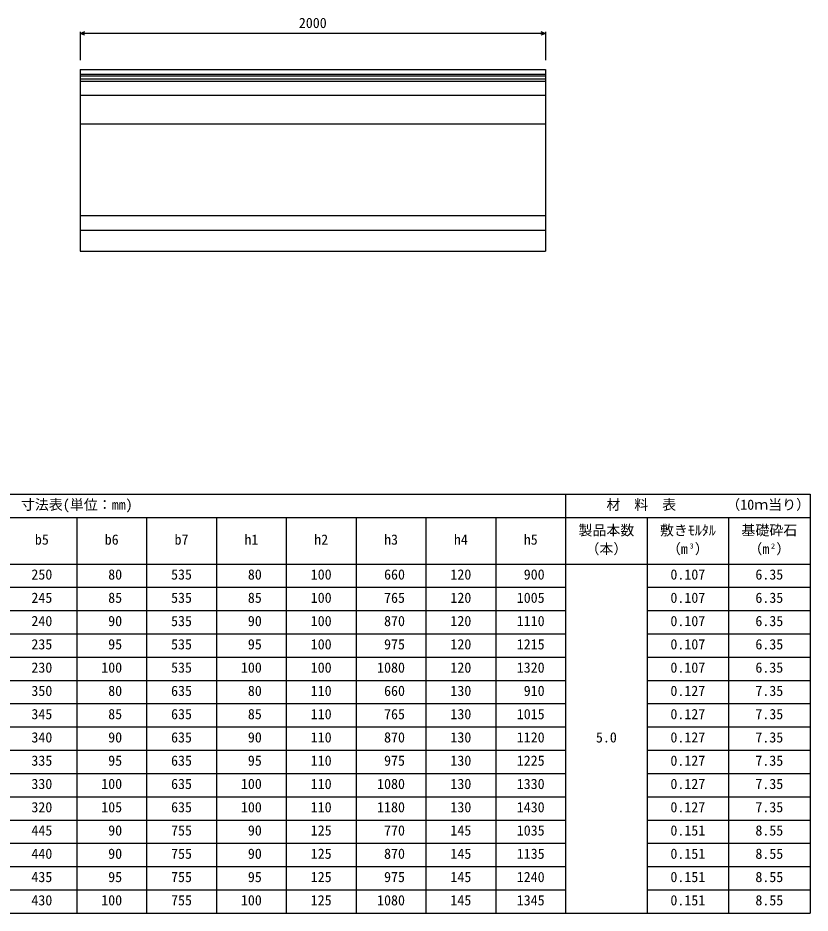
# Model space of a CAD drawing. Units: millimetres, scale not verified. Extents: x -33600 to 33600, y -11880 to 11880.
# Drawn here: x -26665 to -23262, y -2645 to 1202 of the extents above; entities that cross this region are included whole.
import ezdxf
from ezdxf.enums import TextEntityAlignment as Align

# ---------------------------------------------------------------- set-up
doc = ezdxf.new("R2010")
doc.units = ezdxf.units.MM
doc.header["$LTSCALE"] = 40
for name, color, linetype, lineweight in [('0-0_DIM', 7, 'Continuous', 25), ('0-3_HYO', 3, 'Continuous', 25), ('0-4_HYO2', 4, 'Continuous', 25), ('0-5_OUTLINE', 3, 'Continuous', 25), ('0-6_TXT', 7, 'Continuous', 25)]:
    doc.layers.add(name, color=color, linetype=linetype, lineweight=lineweight)
doc.styles.add('ＭＳ ゴシック', font='')
doc.styles.get('ＭＳ ゴシック').set_extended_font_data('MS Gothic')

msp = doc.modelspace()

# ---------------------------------------------------------------- linework, layer by layer
at = {"layer": '0-0_DIM'}
for p, q in [((-26398.13, 1142.3), (-26398.13, 1019.8)), ((-24398.13, 1134.8), (-26398.13, 1134.8)), ((-24398.13, 1142.3), (-24398.13, 1019.8))]:
    msp.add_line(p, q, dxfattribs=at)
for points in [[(-26376.99, 1127.1), (-26398.13, 1134.8), (-26376.99, 1142.49)], [(-24419.27, 1142.49), (-24398.13, 1134.8), (-24419.27, 1127.1)]]:
    msp.add_lwpolyline(points, dxfattribs=at)
at = {"layer": '0-3_HYO'}
for p, q in [((-29462, -845.32), (-23261.99, -845.32)), ((-24311.99, -845.32), (-24311.99, -2645.32)), ((-23261.99, -845.32), (-23261.99, -2645.32)), ((-28512, -945.32), (-23261.99, -945.32)), ((-26411.99, -945.32), (-26411.99, -2645.32)), ((-26111.99, -945.32), (-26111.99, -2645.32)), ((-25811.99, -945.32), (-25811.99, -2645.32)), ((-25511.99, -945.32), (-25511.99, -2645.32)), ((-25211.99, -945.32), (-25211.99, -2645.32)), ((-24911.99, -945.32), (-24911.99, -2645.32)), ((-24611.99, -945.32), (-24611.99, -2645.32)), ((-23961.99, -945.32), (-23961.99, -2645.32)), ((-23611.99, -945.32), (-23611.99, -2645.32)), ((-29462, -1145.32), (-23261.99, -1145.32)), ((-29462, -2645.32), (-23261.99, -2645.32))]:
    msp.add_line(p, q, dxfattribs=at)
at = {"layer": '0-4_HYO2'}
for p, q in [((-29462, -1245.32), (-24311.99, -1245.32)), ((-23961.99, -1245.32), (-23261.99, -1245.32)), ((-29462, -1345.32), (-24311.99, -1345.32)), ((-23961.99, -1345.32), (-23261.99, -1345.32)), ((-29462, -1445.32), (-24311.99, -1445.32)), ((-23961.99, -1445.32), (-23261.99, -1445.32)), ((-29462, -1545.32), (-24311.99, -1545.32)), ((-23961.99, -1545.32), (-23261.99, -1545.32)), ((-29462, -1645.32), (-24311.99, -1645.32)), ((-23961.99, -1645.32), (-23261.99, -1645.32)), ((-29462, -1745.32), (-24311.99, -1745.32)), ((-23961.99, -1745.32), (-23261.99, -1745.32)), ((-29462, -1845.32), (-24311.99, -1845.32)), ((-23961.99, -1845.32), (-23261.99, -1845.32)), ((-29462, -1945.32), (-24311.99, -1945.32)), ((-23961.99, -1945.32), (-23261.99, -1945.32)), ((-29462, -2045.32), (-24311.99, -2045.32)), ((-23961.99, -2045.32), (-23261.99, -2045.32)), ((-29462, -2145.32), (-24311.99, -2145.32)), ((-23961.99, -2145.32), (-23261.99, -2145.32)), ((-29462, -2245.32), (-24311.99, -2245.32)), ((-23961.99, -2245.32), (-23261.99, -2245.32)), ((-29462, -2345.32), (-24311.99, -2345.32)), ((-23961.99, -2345.32), (-23261.99, -2345.32)), ((-29462, -2445.32), (-24311.99, -2445.32)), ((-23961.99, -2445.32), (-23261.99, -2445.32)), ((-29462, -2545.32), (-24311.99, -2545.32)), ((-23961.99, -2545.32), (-23261.99, -2545.32))]:
    msp.add_line(p, q, dxfattribs=at)
at = {"layer": '0-5_OUTLINE'}
for p, q in [((-26398.13, 979.8), (-26398.13, 199.8)), ((-26398.13, 979.8), (-24398.13, 979.8)), ((-24398.13, 979.8), (-24398.13, 199.8)), ((-26398.13, 959.8), (-24398.13, 959.8)), ((-26398.13, 952.8), (-24398.13, 952.8)), ((-26398.13, 939.8), (-24398.13, 939.8)), ((-26398.13, 929.8), (-24398.13, 929.8)), ((-26398.13, 869.62), (-24398.13, 869.62)), ((-26398.13, 746.89), (-24398.13, 746.89)), ((-26398.13, 352.3), (-24398.13, 352.3)), ((-26398.13, 289.8), (-24398.13, 289.8)), ((-26398.13, 199.8), (-24398.13, 199.8))]:
    msp.add_line(p, q, dxfattribs=at)

# ---------------------------------------------------------------- texts
at = {"layer": '0-0_DIM', "style": 'ＭＳ ゴシック'}
msp.add_text('2000', height=43.99, dxfattribs=at).set_placement((-25458.13, 1144.8), align=Align.BOTTOM_LEFT)
at = {"layer": '0-6_TXT', "style": 'ＭＳ ゴシック'}
for s, height, p in [('寸法表(単位：㎜)', 43.99, (-26652, -925.32)), ('材  料  表', 43.99, (-24136.99, -925.32)), ('（', 43.99, (-23621.99, -925.32)), ('1', 43.99, (-23561.99, -925.32)), ('0', 43.99, (-23531.99, -925.32)), ('ｍ', 43.99, (-23501.99, -925.32)), ('当', 43.99, (-23441.99, -925.32)), ('り', 43.99, (-23381.99, -925.32)), ('）', 43.99, (-23321.99, -925.32)), ('製品本数', 43.99, (-24256.99, -1035.32)), ('敷きﾓﾙﾀﾙ', 43.99, (-23906.99, -1035.32)), ('基礎砕石', 43.99, (-23556.99, -1035.32)), ('b5', 43.99, (-26591.99, -1075.32)), ('b6', 43.99, (-26291.99, -1075.32)), ('b7', 43.99, (-25991.99, -1075.32)), ('h1', 43.99, (-25691.99, -1075.32)), ('h2', 43.99, (-25391.99, -1075.32)), ('h3', 43.99, (-25091.99, -1075.32)), ('h4', 43.99, (-24791.99, -1075.32)), ('h5', 43.99, (-24491.99, -1075.32)), ('（本）', 43.99, (-24226.99, -1115.32)), ('（m ）', 43.99, (-23876.99, -1115.32)), ('3', 21.99, (-23779.51, -1085.32)), ('（m ）', 43.99, (-23526.99, -1115.32)), ('2', 21.99, (-23429.51, -1085.32)), ('250', 43.99, (-26606.99, -1225.32)), (' 80', 43.99, (-26306.99, -1225.32)), ('535', 43.99, (-26006.99, -1225.32)), (' 80', 43.99, (-25706.99, -1225.32)), ('100', 43.99, (-25406.99, -1225.32)), (' 660', 43.99, (-25121.99, -1225.32)), ('120', 43.99, (-24806.99, -1225.32)), (' 900', 43.99, (-24521.99, -1225.32)), ('0.107', 43.99, (-23861.99, -1225.32)), ('6.35', 43.99, (-23496.99, -1225.32)), ('245', 43.99, (-26606.99, -1325.32)), (' 85', 43.99, (-26306.99, -1325.32)), ('535', 43.99, (-26006.99, -1325.32)), (' 85', 43.99, (-25706.99, -1325.32)), ('100', 43.99, (-25406.99, -1325.32)), (' 765', 43.99, (-25121.99, -1325.32)), ('120', 43.99, (-24806.99, -1325.32)), ('1005', 43.99, (-24521.99, -1325.32)), ('0.107', 43.99, (-23861.99, -1325.32)), ('6.35', 43.99, (-23496.99, -1325.32)), ('240', 43.99, (-26606.99, -1425.32)), (' 90', 43.99, (-26306.99, -1425.32)), ('535', 43.99, (-26006.99, -1425.32)), (' 90', 43.99, (-25706.99, -1425.32)), ('100', 43.99, (-25406.99, -1425.32)), (' 870', 43.99, (-25121.99, -1425.32)), ('120', 43.99, (-24806.99, -1425.32)), ('1110', 43.99, (-24521.99, -1425.32)), ('0.107', 43.99, (-23861.99, -1425.32)), ('6.35', 43.99, (-23496.99, -1425.32)), ('235', 43.99, (-26606.99, -1525.32)), (' 95', 43.99, (-26306.99, -1525.32)), ('535', 43.99, (-26006.99, -1525.32)), (' 95', 43.99, (-25706.99, -1525.32)), ('100', 43.99, (-25406.99, -1525.32)), (' 975', 43.99, (-25121.99, -1525.32)), ('120', 43.99, (-24806.99, -1525.32)), ('1215', 43.99, (-24521.99, -1525.32)), ('0.107', 43.99, (-23861.99, -1525.32)), ('6.35', 43.99, (-23496.99, -1525.32)), ('230', 43.99, (-26606.99, -1625.32)), ('100', 43.99, (-26306.99, -1625.32)), ('535', 43.99, (-26006.99, -1625.32)), ('100', 43.99, (-25706.99, -1625.32)), ('100', 43.99, (-25406.99, -1625.32)), ('1080', 43.99, (-25121.99, -1625.32)), ('120', 43.99, (-24806.99, -1625.32)), ('1320', 43.99, (-24521.99, -1625.32)), ('0.107', 43.99, (-23861.99, -1625.32)), ('6.35', 43.99, (-23496.99, -1625.32)), ('350', 43.99, (-26606.99, -1725.32)), (' 80', 43.99, (-26306.99, -1725.32)), ('635', 43.99, (-26006.99, -1725.32)), (' 80', 43.99, (-25706.99, -1725.32)), ('110', 43.99, (-25406.99, -1725.32)), (' 660', 43.99, (-25121.99, -1725.32)), ('130', 43.99, (-24806.99, -1725.32)), (' 910', 43.99, (-24521.99, -1725.32)), ('0.127', 43.99, (-23861.99, -1725.32)), ('7.35', 43.99, (-23496.99, -1725.32)), ('345', 43.99, (-26606.99, -1825.32)), (' 85', 43.99, (-26306.99, -1825.32)), ('635', 43.99, (-26006.99, -1825.32)), (' 85', 43.99, (-25706.99, -1825.32)), ('110', 43.99, (-25406.99, -1825.32)), (' 765', 43.99, (-25121.99, -1825.32)), ('130', 43.99, (-24806.99, -1825.32)), ('1015', 43.99, (-24521.99, -1825.32)), ('0.127', 43.99, (-23861.99, -1825.32)), ('7.35', 43.99, (-23496.99, -1825.32)), ('340', 43.99, (-26606.99, -1925.32)), (' 90', 43.99, (-26306.99, -1925.32)), ('635', 43.99, (-26006.99, -1925.32)), (' 90', 43.99, (-25706.99, -1925.32)), ('110', 43.99, (-25406.99, -1925.32)), (' 870', 43.99, (-25121.99, -1925.32)), ('130', 43.99, (-24806.99, -1925.32)), ('1120', 43.99, (-24521.99, -1925.32)), ('5.0', 43.99, (-24181.99, -1925.32)), ('0.127', 43.99, (-23861.99, -1925.32)), ('7.35', 43.99, (-23496.99, -1925.32)), ('335', 43.99, (-26606.99, -2025.32)), (' 95', 43.99, (-26306.99, -2025.32)), ('635', 43.99, (-26006.99, -2025.32)), (' 95', 43.99, (-25706.99, -2025.32)), ('110', 43.99, (-25406.99, -2025.32)), (' 975', 43.99, (-25121.99, -2025.32)), ('130', 43.99, (-24806.99, -2025.32)), ('1225', 43.99, (-24521.99, -2025.32)), ('0.127', 43.99, (-23861.99, -2025.32)), ('7.35', 43.99, (-23496.99, -2025.32)), ('330', 43.99, (-26606.99, -2125.32)), ('100', 43.99, (-26306.99, -2125.32)), ('635', 43.99, (-26006.99, -2125.32)), ('100', 43.99, (-25706.99, -2125.32)), ('110', 43.99, (-25406.99, -2125.32)), ('1080', 43.99, (-25121.99, -2125.32)), ('130', 43.99, (-24806.99, -2125.32)), ('1330', 43.99, (-24521.99, -2125.32)), ('0.127', 43.99, (-23861.99, -2125.32)), ('7.35', 43.99, (-23496.99, -2125.32)), ('320', 43.99, (-26606.99, -2225.32)), ('105', 43.99, (-26306.99, -2225.32)), ('635', 43.99, (-26006.99, -2225.32)), ('100', 43.99, (-25706.99, -2225.32)), ('110', 43.99, (-25406.99, -2225.32)), ('1180', 43.99, (-25121.99, -2225.32)), ('130', 43.99, (-24806.99, -2225.32)), ('1430', 43.99, (-24521.99, -2225.32)), ('0.127', 43.99, (-23861.99, -2225.32)), ('7.35', 43.99, (-23496.99, -2225.32)), ('445', 43.99, (-26606.99, -2325.32)), (' 90', 43.99, (-26306.99, -2325.32)), ('755', 43.99, (-26006.99, -2325.32)), (' 90', 43.99, (-25706.99, -2325.32)), ('125', 43.99, (-25406.99, -2325.32)), (' 770', 43.99, (-25121.99, -2325.32)), ('145', 43.99, (-24806.99, -2325.32)), ('1035', 43.99, (-24521.99, -2325.32)), ('0.151', 43.99, (-23861.99, -2325.32)), ('8.55', 43.99, (-23496.99, -2325.32)), ('440', 43.99, (-26606.99, -2425.32)), (' 90', 43.99, (-26306.99, -2425.32)), ('755', 43.99, (-26006.99, -2425.32)), (' 90', 43.99, (-25706.99, -2425.32)), ('125', 43.99, (-25406.99, -2425.32)), (' 870', 43.99, (-25121.99, -2425.32)), ('145', 43.99, (-24806.99, -2425.32)), ('1135', 43.99, (-24521.99, -2425.32)), ('0.151', 43.99, (-23861.99, -2425.32)), ('8.55', 43.99, (-23496.99, -2425.32)), ('435', 43.99, (-26606.99, -2525.32)), (' 95', 43.99, (-26306.99, -2525.32)), ('755', 43.99, (-26006.99, -2525.32)), (' 95', 43.99, (-25706.99, -2525.32)), ('125', 43.99, (-25406.99, -2525.32)), (' 975', 43.99, (-25121.99, -2525.32)), ('145', 43.99, (-24806.99, -2525.32)), ('1240', 43.99, (-24521.99, -2525.32)), ('0.151', 43.99, (-23861.99, -2525.32)), ('8.55', 43.99, (-23496.99, -2525.32)), ('430', 43.99, (-26606.99, -2625.32)), ('100', 43.99, (-26306.99, -2625.32)), ('755', 43.99, (-26006.99, -2625.32)), ('100', 43.99, (-25706.99, -2625.32)), ('125', 43.99, (-25406.99, -2625.32)), ('1080', 43.99, (-25121.99, -2625.32)), ('145', 43.99, (-24806.99, -2625.32)), ('1345', 43.99, (-24521.99, -2625.32)), ('0.151', 43.99, (-23861.99, -2625.32)), ('8.55', 43.99, (-23496.99, -2625.32))]:
    msp.add_text(s, height=height, dxfattribs=at).set_placement(p, align=Align.BOTTOM_LEFT)

doc.saveas('drawing.dxf')
